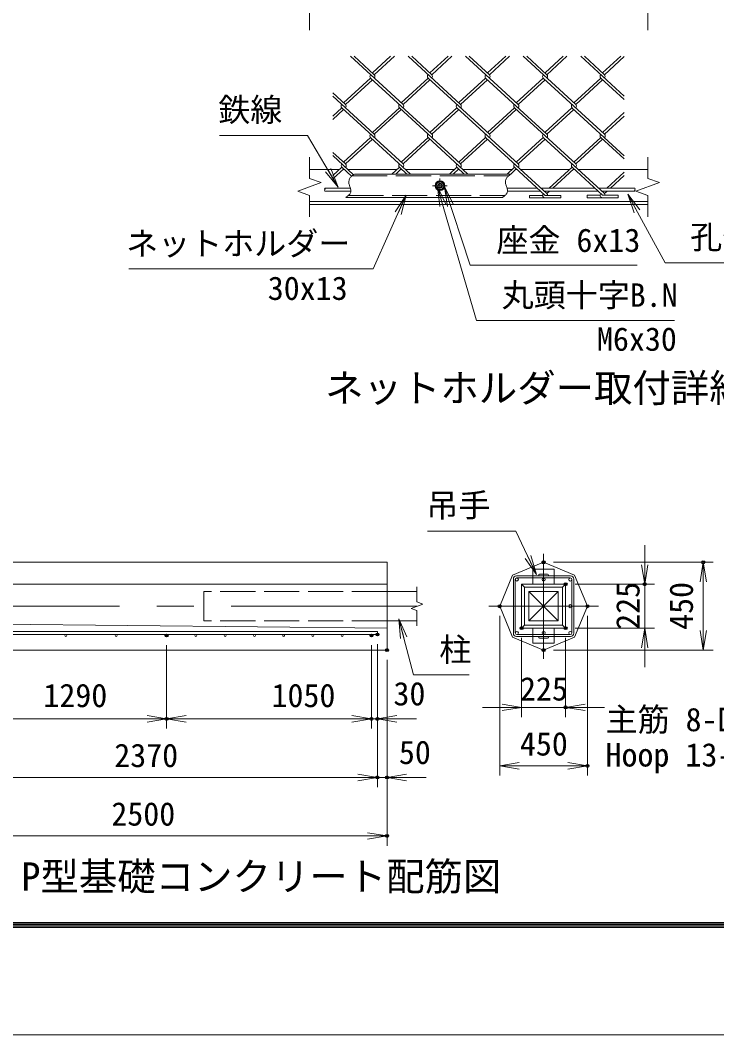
# Model space of a CAD drawing. Units: millimetres at full size. Extents: x -10500 to 10500, y -7425 to 7425.
# Drawn here: x 1197 to 4766, y -7425 to -2226 of the extents above; entities that cross this region are included whole.
import ezdxf
from ezdxf.enums import TextEntityAlignment as Align

# ---------------------------------------------------------------- set-up
doc = ezdxf.new("R2010")
doc.units = ezdxf.units.MM
doc.header["$LTSCALE"] = 30
doc.header["$PDMODE"] = 32
doc.header["$PDSIZE"] = 15
doc.linetypes.add('DASHED', pattern=[7.5, 6, -1.5])
doc.linetypes.add('USER1', pattern=[50.8, 31.75, -6.35, 6.35, -6.35])
for name, color, linetype, lineweight in [('0-0_D-STR-TXT', 7, 'Continuous', 13), ('0-1_D-STR-DIM', 7, 'Continuous', 13), ('0-2_D-BMK', 2, 'USER1', 13), ('0-3_D-STR3', 3, 'Continuous', 13), ('0-4_D-STR4', 7, 'Continuous', 18), ('0-7_D-STR1', 1, 'Continuous', 18), ('0-8_0', 7, 'Continuous', 18), ('0-A_D-TTL-TXT', 7, 'Continuous', 13), ('0-B_D-STR2', 7, 'Continuous', 13), ('0-C_D-TTL', 7, 'Continuous', 18)]:
    doc.layers.add(name, color=color, linetype=linetype, lineweight=lineweight)
doc.layers.add('0-9_Defpoints', color=253, linetype='Continuous')
doc.styles.add('ＭＳ ゴシック', font='')
doc.styles.get('ＭＳ ゴシック').set_extended_font_data('MS Gothic')

# ---------------------------------------------------------------- blocks, each defined once
blk = doc.blocks.new('_Open')
at = {"layer": '0-8_0'}
blk.add_line((-30, 5), (0, 0), dxfattribs=at)
blk.add_lwpolyline([(-30, -5), (0, 0), (-30, 0)], dxfattribs=at)

msp = doc.modelspace()

# ---------------------------------------------------------------- linework, layer by layer
at = {"layer": '0-0_D-STR-TXT'}
for points in [[(2216.98, -2816.08), (2669.16, -2816.08), (2824.7, -3078.4)], [(4548.79, -3764.6), (3534.42, -3764.6), (3335.04, -3081.28)], [(4358.32, -3481.38), (3502.59, -3481.38), (3371.32, -3081.63)], [(5272.58, -3468.02), (4501.87, -3468.02), (4310.87, -3118.9)], [(1753.25, -3499.97), (3005.56, -3499.97), (3172.74, -3124.22)], [(3283.29, -4843.25), (3735.47, -4843.25), (3841.01, -5064.92)], [(3497.26, -5581.26), (3211.32, -5581.26), (3137.17, -5294.8)]]:
    msp.add_lwpolyline(points, dxfattribs=at)
at = {"layer": '0-1_D-STR-DIM'}
for p, q in [((2678.58, -2166.84), (2678.58, -2276.24)), ((4411.92, -2166.84), (4411.92, -2276.24)), ((2678.58, -2926.59), (2678.58, -3035.98)), ((4411.92, -2926.59), (4411.92, -3035.98)), ((2738.49, -3057.79), (2618.68, -3101.39)), ((2678.58, -3035.98), (2738.49, -3057.79)), ((4471.82, -3057.79), (4352.01, -3101.39)), ((4411.92, -3035.98), (4471.82, -3057.79)), ((2618.68, -3101.39), (2678.58, -3123.2)), ((4352.01, -3101.39), (4411.92, -3123.2)), ((2678.58, -3123.2), (2678.58, -3232.59)), ((4411.92, -3123.2), (4411.92, -3232.59)), ((4396.84, -5016.27), (4396.84, -4916.27)), ((3928.52, -5003.77), (4746.84, -5003.77)), ((4696.84, -5453.77), (4696.84, -5003.77)), ((3229.58, -5128.77), (3229.58, -5206.97)), ((4041.02, -5116.27), (4446.84, -5116.27)), ((4396.84, -5341.27), (4396.84, -5116.27)), ((3259.54, -5217.87), (3199.63, -5239.67)), ((3199.63, -5239.67), (3229.58, -5250.57)), ((3229.58, -5206.97), (3259.54, -5217.87)), ((3229.58, -5250.57), (3229.58, -5328.77)), ((3653.52, -5278.77), (3653.52, -6097.09)), ((4103.52, -5278.77), (4103.52, -6097.09)), ((4041.02, -5341.27), (4446.84, -5341.27)), ((3766.02, -5391.27), (3766.02, -5797.09)), ((3991.02, -5391.27), (3991.02, -5797.09)), ((1946.71, -5428.77), (1946.71, -5856.32)), ((1946.71, -5428.77), (1946.71, -5856.32)), ((2996.71, -5428.77), (2996.71, -5856.32)), ((2996.71, -5428.77), (2996.71, -5856.32)), ((3026.71, -5423.77), (3026.71, -5856.32)), ((3026.71, -5423.77), (3026.71, -6156.32)), ((3026.71, -5423.77), (3026.71, -6156.32)), ((3928.52, -5453.77), (4746.84, -5453.77)), ((4396.84, -5441.27), (4396.84, -5541.27)), ((3076.71, -5503.77), (3076.71, -6456.32)), ((3076.71, -5503.77), (3076.71, -6156.32)), ((3666.02, -5747.09), (3566.02, -5747.09)), ((3766.02, -5747.09), (3991.02, -5747.09)), ((4091.02, -5747.09), (4191.02, -5747.09)), ((656.71, -5806.32), (1946.71, -5806.32)), ((1946.71, -5806.32), (2996.71, -5806.32)), ((2896.71, -5806.32), (2796.71, -5806.32)), ((2996.71, -5806.32), (3026.71, -5806.32)), ((3126.71, -5806.32), (3226.71, -5806.32)), ((3653.52, -6047.09), (4103.52, -6047.09)), ((656.71, -6106.32), (3026.71, -6106.32)), ((2926.71, -6106.32), (2826.71, -6106.32)), ((3026.71, -6106.32), (3076.71, -6106.32)), ((3176.71, -6106.32), (3276.71, -6106.32)), ((576.71, -6406.32), (3076.71, -6406.32))]:
    msp.add_line(p, q, dxfattribs=at)
for points in [[(2910.01, -3013.59), (2906.49, -3015.93), (2903.02, -3018.31), (2899.64, -3020.76), (2896.4, -3023.3), (2893.34, -3025.99), (2890.52, -3028.85), (2887.98, -3031.92), (2885.76, -3035.22), (2883.91, -3038.8), (2882.46, -3042.63), (2881.41, -3046.61), (2880.77, -3050.69), (2880.55, -3054.78), (2880.76, -3058.81), (2881.36, -3062.75), (2882.26, -3066.63), (2883.39, -3070.49), (2884.66, -3074.34), (2885.98, -3078.21), (2887.28, -3082.14), (2888.48, -3086.15), (2889.48, -3090.25), (2890.21, -3094.39), (2890.59, -3098.5), (2890.52, -3102.51), (2889.94, -3106.35), (2888.78, -3109.98), (2887.08, -3113.39), (2884.91, -3116.62), (2882.33, -3119.69), (2879.42, -3122.63), (2876.24, -3125.46), (2872.86, -3128.21), (2869.34, -3130.92), (2865.75, -3133.59)], [(3712.68, -3013.59), (3709.16, -3015.93), (3705.69, -3018.31), (3702.31, -3020.76), (3699.07, -3023.3), (3696.02, -3025.99), (3693.19, -3028.85), (3690.65, -3031.92), (3688.43, -3035.22), (3686.58, -3038.8), (3685.13, -3042.63), (3684.08, -3046.61), (3683.44, -3050.69), (3683.23, -3054.78), (3683.44, -3058.81), (3684.03, -3062.75), (3684.94, -3066.63), (3686.06, -3070.49), (3687.33, -3074.34), (3688.66, -3078.21), (3689.96, -3082.14), (3691.15, -3086.15), (3692.15, -3090.25), (3692.88, -3094.39), (3693.26, -3098.5), (3693.2, -3102.51), (3692.62, -3106.35), (3691.45, -3109.98), (3689.75, -3113.39), (3687.58, -3116.62), (3685.01, -3119.69), (3682.1, -3122.63), (3678.91, -3125.46), (3675.53, -3128.21), (3672.01, -3130.92), (3668.43, -3133.59)]]:
    msp.add_lwpolyline(points, dxfattribs=at)
for centre, start, end in [((2761.57, -3089.72), 135.18146, 224.81854), ((2761.57, -3097.72), 135.18146, 224.81854), ((2753.52, -3089.72), 315.18146, 44.81854), ((4350.69, -3097.72), 135.18146, 224.81854), ((4342.64, -3089.72), 315.18146, 44.81854), ((4342.64, -3097.72), 315.18146, 44.81854)]:
    msp.add_arc(centre, 5.67, start, end, dxfattribs=at)
at = {"layer": '0-2_D-BMK'}
for p, q in [((3347.38, -3111.09), (3347.38, -3036.09)), ((3384.88, -3073.59), (3309.88, -3073.59)), ((3878.52, -4959.63), (3878.52, -5497.91)), ((3229.58, -5228.77), (513.31, -5228.77)), ((3597.11, -5228.77), (4159.92, -5228.77))]:
    msp.add_line(p, q, dxfattribs=at)
at = {"layer": '0-3_D-STR3'}
for p, q in [((2910.01, -3013.59), (3712.68, -3013.59)), ((3335.83, -3053.59), (3324.29, -3073.59)), ((3358.93, -3053.59), (3335.83, -3053.59)), ((3370.47, -3073.59), (3358.93, -3053.59)), ((2888.36, -3085.72), (2757.54, -3085.72)), ((2890.58, -3101.72), (2757.54, -3101.72)), ((3358.93, -3093.59), (3370.47, -3073.59)), ((3691.03, -3085.72), (3846.01, -3085.72)), ((3693.25, -3101.72), (3863.47, -3101.72)), ((3864.48, -3085.72), (4140.92, -3085.72)), ((3881.94, -3101.72), (4158.38, -3101.72)), ((4159.87, -3085.72), (4346.67, -3085.72)), ((4177.33, -3101.72), (4346.67, -3101.72)), ((2865.75, -3133.59), (3668.43, -3133.59)), ((3933.52, -5039.27), (3823.52, -5039.27)), ((3823.52, -5116.27), (3823.52, -5039.27)), ((3933.52, -5116.27), (3933.52, -5039.27)), ((3723.52, -5090.27), (3723.52, -5367.27)), ((3733.52, -5091.77), (3733.52, -5365.77)), ((3740.02, -5073.77), (4017.02, -5073.77)), ((3741.52, -5083.77), (4015.52, -5083.77)), ((3899.02, -5064.77), (3858.02, -5064.77)), ((3899.02, -5073.77), (3858.02, -5073.77)), ((4023.52, -5091.77), (4023.52, -5365.77)), ((4033.52, -5090.27), (4033.52, -5367.27)), ((3823.52, -5341.27), (3823.52, -5418.27)), ((3933.52, -5341.27), (3933.52, -5418.27)), ((3026.71, -5357.77), (626.71, -5357.77)), ((3026.71, -5373.77), (626.71, -5373.77)), ((3026.71, -5357.77), (3026.71, -5373.77)), ((3740.02, -5383.77), (4017.02, -5383.77)), ((3741.52, -5373.77), (4015.52, -5373.77)), ((3899.02, -5383.77), (3858.02, -5383.77)), ((3899.02, -5392.77), (3858.02, -5392.77)), ((3933.52, -5418.27), (3823.52, -5418.27))]:
    msp.add_line(p, q, dxfattribs=at)
at = {"layer": '0-3_D-STR3', "linetype": 'DASHED'}
for p, q in [((2897.02, -3022.79), (3699.7, -3022.79)), ((2877.48, -3124.39), (3680.16, -3124.39))]:
    msp.add_line(p, q, dxfattribs=at)
at = {"layer": '0-3_D-STR3'}
msp.add_lwpolyline([(3324.29, -3073.59), (3335.83, -3093.59), (3358.93, -3093.59)], dxfattribs=at)
for centre, radius in [((3347.38, -3073.59), 25), ((3347.38, -3073.59), 19.6), ((3347.38, -3073.59), 12), ((3347.38, -3073.59), 9.83), ((3741.52, -5091.77), 8), ((3878.52, -5091.77), 8), ((4015.52, -5091.77), 8), ((4015.52, -5228.77), 8), ((1430.71, -5378.77), 5), ((1688.71, -5378.77), 5), ((1946.71, -5378.77), 5), ((2096.71, -5378.77), 5), ((2246.71, -5378.77), 5), ((2396.71, -5378.77), 5), ((2546.71, -5378.77), 5), ((2696.71, -5378.77), 5), ((2846.71, -5378.77), 5), ((2996.71, -5378.77), 5), ((3741.52, -5365.77), 8), ((3878.52, -5365.77), 8), ((4015.52, -5365.77), 8)]:
    msp.add_circle(centre, radius, dxfattribs=at)
for centre, radius, start, end in [((3740.02, -5090.27), 16.5, 90, 180), ((3858.02, -5069.27), 4.5, 90, 270), ((3899.02, -5069.27), 4.5, 270, 90), ((4017.02, -5090.27), 16.5, 0, 90), ((3740.02, -5367.27), 16.5, 180, 270), ((3858.02, -5388.27), 4.5, 90, 270), ((3899.02, -5388.27), 4.5, 270, 90), ((4017.02, -5367.27), 16.5, 270, 0)]:
    msp.add_arc(centre, radius, start, end, dxfattribs=at)
at = {"layer": '0-4_D-STR4'}
for p, q in [((3076.71, -5003.77), (576.71, -5003.77)), ((3076.71, -5003.77), (3076.71, -5453.77)), ((3076.71, -5116.27), (576.71, -5116.27)), ((3766.02, -5116.27), (3781.02, -5131.27)), ((3991.02, -5116.27), (3976.02, -5131.27)), ((576.71, -5316.27), (3076.71, -5341.27)), ((3781.02, -5326.27), (3766.02, -5341.27)), ((3976.02, -5326.27), (3991.02, -5341.27)), ((3076.71, -5453.77), (576.71, -5453.77))]:
    msp.add_line(p, q, dxfattribs=at)
for points in [[(3878.52, -5003.77), (3719.42, -5069.67), (3653.52, -5228.77), (3719.42, -5387.87), (3878.52, -5453.77), (4037.62, -5387.87), (4103.52, -5228.77), (4037.62, -5069.67)], [(3766.02, -5341.27), (3766.02, -5116.27), (3991.02, -5116.27), (3991.02, -5341.27)], [(3781.02, -5326.27), (3781.02, -5131.27), (3976.02, -5131.27), (3976.02, -5326.27)]]:
    msp.add_lwpolyline(points, close=True, dxfattribs=at)
at = {"layer": '0-7_D-STR1'}
for p, q in [((2678.58, -2989.59), (2832.94, -2989.59)), ((2851.89, -2989.59), (2856.37, -2989.59)), ((2875.31, -2989.59), (3127.86, -2989.59)), ((3146.8, -2989.59), (3151.28, -2989.59)), ((3170.22, -2989.59), (3422.77, -2989.59)), ((3441.71, -2989.59), (3446.19, -2989.59)), ((3464.66, -2989.59), (3717.68, -2989.59)), ((3736.62, -2989.59), (3741.1, -2989.59)), ((3759.57, -2989.59), (4012.59, -2989.59)), ((4031.53, -2989.59), (4036.01, -2989.59)), ((4054.96, -2989.59), (4411.92, -2989.59)), ((2678.58, -3153.59), (4411.92, -3153.59)), ((2678.58, -3169.59), (4411.92, -3169.59)), ((3229.58, -5153.77), (3076.71, -5153.77)), ((3953.52, -5153.77), (3803.52, -5303.77)), ((3803.52, -5153.77), (3953.52, -5303.77)), ((3229.58, -5303.77), (3076.71, -5303.77))]:
    msp.add_line(p, q, dxfattribs=at)
at = {"layer": '0-7_D-STR1', "linetype": 'DASHED'}
msp.add_line((3076.71, -5303.77), (2136.71, -5303.77), dxfattribs=at)
msp.add_lwpolyline([(3076.71, -5153.77), (2136.71, -5153.77), (2136.71, -5303.77)], dxfattribs=at)
at = {"layer": '0-7_D-STR1'}
msp.add_lwpolyline([(3803.52, -5153.77), (3803.52, -5303.77), (3953.52, -5303.77), (3953.52, -5153.77)], close=True, dxfattribs=at)
at = {"layer": '0-9_Defpoints'}
for p in [(3878.52, -5003.77), (4696.84, -5003.77), (3991.02, -5116.27), (4396.84, -5116.27), (3653.52, -5228.77), (4103.52, -5228.77), (3766.02, -5341.27), (3991.02, -5341.27), (3991.02, -5341.27), (1946.71, -5378.77), (2996.71, -5378.77), (3026.71, -5373.77), (3076.71, -5453.77), (3878.52, -5453.77), (3991.02, -5747.09), (1946.71, -5806.32), (2996.71, -5806.32), (3026.71, -5806.32), (4103.52, -6047.09), (3026.71, -6106.32), (3076.71, -6106.32), (3076.71, -6406.32)]:
    msp.add_point(p, dxfattribs=at)
at = {"layer": '0-B_D-STR2'}
for p, q in [((3158.3, -2656.78), (2889.02, -2410.03)), ((3010.84, -2504.3), (2907.96, -2410.03)), ((3094.78, -2410.03), (3001.37, -2495.62)), ((3113.72, -2410.03), (3010.84, -2504.3)), ((3453.21, -2656.78), (3183.93, -2410.03)), ((3305.75, -2504.3), (3202.87, -2410.03)), ((3389.69, -2410.03), (3296.28, -2495.62)), ((3408.64, -2410.03), (3305.75, -2504.3)), ((3748.12, -2656.78), (3478.84, -2410.03)), ((3600.67, -2504.3), (3497.78, -2410.03)), ((3684.6, -2410.03), (3591.19, -2495.62)), ((3703.55, -2410.03), (3600.67, -2504.3)), ((4043.01, -2656.76), (3773.75, -2410.03)), ((3895.58, -2504.3), (3792.7, -2410.03)), ((3979.51, -2410.03), (3886.1, -2495.62)), ((3998.46, -2410.03), (3895.58, -2504.3)), ((4291.92, -2614.6), (4068.66, -2410.03)), ((4190.46, -2504.28), (4087.61, -2410.03)), ((4274.38, -2410.03), (4180.99, -2495.6)), ((4291.92, -2411.31), (4190.46, -2504.28)), ((2991.9, -2521.66), (2853.91, -2648.1)), ((3001.37, -2530.34), (2863.39, -2656.78)), ((3305.75, -2809.26), (2991.9, -2521.66)), ((3286.81, -2521.66), (3148.83, -2648.1)), ((3296.28, -2530.34), (3158.3, -2656.78)), ((3600.67, -2809.26), (3286.81, -2521.66)), ((3581.72, -2521.66), (3444.56, -2647.34)), ((3591.19, -2530.34), (3453.21, -2656.78)), ((3895.55, -2809.24), (3581.72, -2521.66)), ((3876.63, -2521.66), (3738.65, -2648.1)), ((3886.1, -2530.34), (3748.12, -2656.78)), ((4190.46, -2809.24), (3876.63, -2521.66)), ((4171.52, -2521.64), (4033.54, -2648.08)), ((4180.99, -2530.32), (4043.01, -2656.76)), ((4291.92, -2631.96), (4171.52, -2521.64)), ((2863.39, -2656.78), (2798.58, -2597.39)), ((3010.84, -2809.26), (2798.58, -2614.76)), ((2844.44, -2674.14), (2798.58, -2716.16)), ((2853.91, -2682.82), (2798.58, -2733.52)), ((3158.3, -2961.74), (2844.44, -2674.14)), ((3139.35, -2674.14), (3001.37, -2800.58)), ((3148.83, -2682.82), (3010.84, -2809.26)), ((3453.19, -2961.72), (3139.35, -2674.14)), ((3434.26, -2674.14), (3296.28, -2800.58)), ((3443.74, -2682.82), (3305.75, -2809.26)), ((3748.1, -2961.72), (3434.26, -2674.14)), ((3729.17, -2674.14), (3591.19, -2800.58)), ((3738.65, -2682.82), (3600.67, -2809.26)), ((4043.01, -2961.72), (3729.17, -2674.14)), ((4024.06, -2674.12), (3886.91, -2799.8)), ((4033.54, -2682.8), (3895.55, -2809.24)), ((4291.92, -2919.56), (4024.06, -2674.12)), ((4291.92, -2698.91), (4180.99, -2800.56)), ((4291.92, -2716.27), (4190.46, -2809.24)), ((2991.9, -2826.62), (2853.91, -2953.06)), ((3001.37, -2835.3), (2863.39, -2961.74)), ((3196.41, -3013.59), (2992.13, -2826.4)), ((3286.81, -2826.62), (3148.83, -2953.06)), ((3296.28, -2835.3), (3158.3, -2961.74)), ((3490.85, -3013.59), (3286.81, -2826.62)), ((3581.72, -2826.62), (3443.74, -2953.06)), ((3591.19, -2835.3), (3453.21, -2961.74)), ((3895.55, -3114.19), (3581.72, -2826.62)), ((3876.84, -2826.38), (3738.62, -2953.04)), ((3886.32, -2835.06), (3748.1, -2961.72)), ((4190.7, -3113.98), (3876.84, -2826.38)), ((4171.75, -2826.38), (4033.54, -2953.04)), ((4181.23, -2835.06), (4043.01, -2961.72)), ((4291.92, -2936.49), (4171.75, -2826.38)), ((2863.39, -2961.74), (2798.58, -2902.35)), ((2905.09, -3016.88), (2798.58, -2919.28)), ((2844.66, -2978.86), (2798.58, -3021.08)), ((2854.13, -2987.54), (2798.58, -3038.44)), ((2894.72, -3024.74), (2844.68, -2978.88)), ((3139.57, -2978.86), (3101.66, -3013.59)), ((3149.04, -2987.54), (3120.61, -3013.59)), ((3177.47, -3013.59), (3139.57, -2978.86)), ((3434.48, -2978.86), (3396.58, -3013.59)), ((3443.95, -2987.54), (3415.52, -3013.59)), ((3472.38, -3013.59), (3434.48, -2978.86)), ((3729.39, -2978.86), (3691.49, -3013.59)), ((3738.86, -2987.54), (3710.43, -3013.59)), ((3886.54, -3122.86), (3729.39, -2978.86)), ((4024.3, -2978.86), (3907.68, -3085.72)), ((4033.77, -2987.54), (3926.62, -3085.72)), ((4181.23, -3122.66), (4024.3, -2978.86)), ((4291.92, -3003.87), (4202.59, -3085.72)), ((4291.92, -3021.23), (4221.54, -3085.72)), ((3890.22, -3101.72), (3886.08, -3105.51)), ((3909.16, -3101.72), (3895.55, -3114.19)), ((4185.13, -3101.72), (4181.23, -3105.3)), ((4204.07, -3101.72), (4190.7, -3113.98)), ((3806.54, -3122.86), (3873.69, -3122.86)), ((3806.54, -3122.86), (3806.54, -3135.66)), ((3806.54, -3135.66), (3966.54, -3135.66)), ((4101.23, -3122.66), (4168.38, -3122.66)), ((4101.23, -3122.66), (4101.23, -3135.46)), ((4101.23, -3135.46), (4261.23, -3135.46)), ((4181.23, -3122.66), (4261.23, -3122.66)), ((4261.23, -3122.66), (4261.23, -3135.46))]:
    msp.add_line(p, q, dxfattribs=at)
msp.add_lwpolyline([(3886.54, -3122.86), (3966.54, -3122.86), (3966.54, -3135.66)], dxfattribs=at)
for centre, start, end in [((3001.35, -2512.96), 137.5, 222.5), ((3001.35, -2512.96), 317.5, 42.5), ((3296.26, -2512.96), 137.5, 222.5), ((3296.26, -2512.96), 317.5, 42.5), ((3591.17, -2512.96), 137.5, 222.5), ((3591.17, -2512.96), 317.5, 42.5), ((3886.08, -2512.96), 137.5, 222.5), ((3886.08, -2512.96), 317.5, 42.5), ((4180.99, -2512.96), 137.5, 222.5), ((4180.99, -2512.96), 317.5, 42.5), ((2853.91, -2665.46), 137.5, 222.5), ((2853.91, -2665.46), 317.5, 42.5), ((3148.83, -2665.46), 137.5, 222.5), ((3148.83, -2665.46), 317.5, 42.5), ((3443.74, -2665.46), 137.5, 222.5), ((3443.74, -2665.46), 317.5, 42.5), ((3738.86, -2665.22), 137.5, 222.5), ((3738.86, -2665.22), 317.5, 42.5), ((4033.77, -2665.22), 137.5, 222.5), ((4033.77, -2665.22), 317.5, 42.5), ((3001.58, -2817.7), 137.5, 222.5), ((3001.58, -2817.7), 317.5, 42.5), ((3296.49, -2817.7), 137.5, 222.5), ((3296.49, -2817.7), 317.5, 42.5), ((3591.41, -2817.7), 137.5, 222.5), ((3591.41, -2817.7), 317.5, 42.5), ((3886.32, -2817.7), 137.5, 222.5), ((3886.32, -2817.7), 317.5, 42.5), ((4181.23, -2817.7), 137.5, 222.5), ((4181.23, -2817.7), 317.5, 42.5), ((2854.13, -2970.18), 137.5, 222.5), ((2854.13, -2970.18), 317.5, 42.5), ((3149.04, -2970.18), 137.5, 222.5), ((3149.04, -2970.18), 317.5, 42.5), ((3443.95, -2970.18), 137.5, 222.5), ((3443.95, -2970.18), 317.5, 42.5), ((3738.86, -2970.18), 137.5, 222.5), ((3738.86, -2970.18), 317.5, 42.5), ((4033.77, -2970.18), 137.5, 222.5), ((4033.77, -2970.18), 317.5, 42.5), ((3886.54, -3122.86), 137.5, 275), ((3886.32, -3122.66), 359.10095, 42.5), ((4181.23, -3122.66), 137.5, 265), ((4181.23, -3122.66), 0, 42.5)]:
    msp.add_arc(centre, 12.85, start, end, dxfattribs=at)
at = {"layer": '0-C_D-TTL', "color": 2}
msp.add_lwpolyline([(-10500, 7425), (10500, 7425), (10500, -7425), (-10500, -7425)], close=True, dxfattribs=at)
at = {"layer": '0-C_D-TTL'}
for points in [[(-9825, 6875), (9825, 6875), (9825, -6875), (-9825, -6875)], [(-9818.75, 6868.75), (9818.75, 6868.75), (9818.75, -6868.75), (-9818.75, -6868.75)], [(-9812.5, 6862.5), (9812.5, 6862.5), (9812.5, -6862.5), (-9812.5, -6862.5)], [(-9806.25, 6856.25), (9806.25, 6856.25), (9806.25, -6856.25), (-9806.25, -6856.25)], [(-9800, 6850), (9800, 6850), (9800, -6850), (-9800, -6850)]]:
    msp.add_lwpolyline(points, close=True, dxfattribs=at)

# ---------------------------------------------------------------- block references
at = {"layer": '0-0_D-STR-TXT', "xscale": 3.333333, "yscale": 3.333333}
for p, rotation in [((2825.72, -3080.12), 300.66528), ((3173.55, -3122.39), 66.01445), ((3334.48, -3079.36), 106.26633), ((3370.69, -3079.73), 108.17914), ((4309.91, -3117.14), 118.68263), ((3841.87, -5066.73), 295.45803), ((3136.67, -5292.86), 104.51222)]:
    msp.add_blockref('_Open', p, dxfattribs=dict(at, rotation=rotation))
at = {"layer": '0-1_D-STR-DIM', "xscale": 3.333333, "yscale": 3.333333}
for p, rotation in [((4396.84, -5116.27), 270), ((4696.84, -5003.77), 90), ((4396.84, -5341.27), 90), ((4696.84, -5453.77), 270), ((3991.02, -5747.09), 180), ((1946.71, -5806.32), 180), ((3026.71, -5806.32), 180), ((3653.52, -6047.09), 180), ((3076.71, -6106.32), 180)]:
    msp.add_blockref('_Open', p, dxfattribs=dict(at, rotation=rotation))
for p in [(3766.02, -5747.09), (1946.71, -5806.32), (2996.71, -5806.32), (2996.71, -5806.32), (4103.52, -6047.09), (3026.71, -6106.32), (3026.71, -6106.32), (3076.71, -6406.32)]:
    msp.add_blockref('_Open', p, dxfattribs=at)

# ---------------------------------------------------------------- texts
at = {"layer": '0-0_D-STR-TXT', "style": 'ＭＳ ゴシック'}
for s, p in [('鉄線', (2211.27, -2780.17)), ('座金 6x13', (3636.88, -3448.97)), ('孔付胴縁', (4629.82, -3433.07)), ('ネットホルダー', (1739.29, -3465.96)), ('30x13', (2465.1, -3695.03)), ('丸頭十字B.N', (3663.63, -3730.29)), ('M6x30', (4152.16, -3955.62)), ('吊手', (3277.58, -4807.34)), ('柱', (3343.71, -5547.25)), ('主筋 8-D16', (4196.16, -5905.64)), ('Hoop 13-D10', (4196.16, -6086.47))]:
    msp.add_text(s, height=120.3, dxfattribs=at).set_placement(p, align=Align.BOTTOM_LEFT)
at = {"layer": '0-1_D-STR-DIM', "style": 'ＭＳ ゴシック'}
for s, p in [('225', (4406.39, -5349.69)), ('450', (4679.97, -5350.03))]:
    msp.add_text(s, height=120.3, rotation=90, dxfattribs=at).set_placement(p, align=Align.BOTTOM_LEFT)
for s, p in [('225', (3757.6, -5748.35)), ('1290', (1315.4, -5782.14)), ('1050', (2484.27, -5782.14)), ('30', (3109.2, -5773.21)), ('450', (3757.26, -6030.22)), ('50', (3137.16, -6073.74)), ('2370', (1678.54, -6089.45)), ('2500', (1663.54, -6389.45))]:
    msp.add_text(s, height=120.3, dxfattribs=at).set_placement(p, align=Align.BOTTOM_LEFT)
at = {"layer": '0-A_D-TTL-TXT', "style": 'ＭＳ ゴシック'}
for s, p in [('ネットホルダー取付詳細', (2759.19, -4225.61)), ('P型基礎コンクリート配筋図', (1202.08, -6729.35))]:
    msp.add_text(s, height=144.3, dxfattribs=at).set_placement(p, align=Align.BOTTOM_LEFT)

doc.saveas('drawing.dxf')
